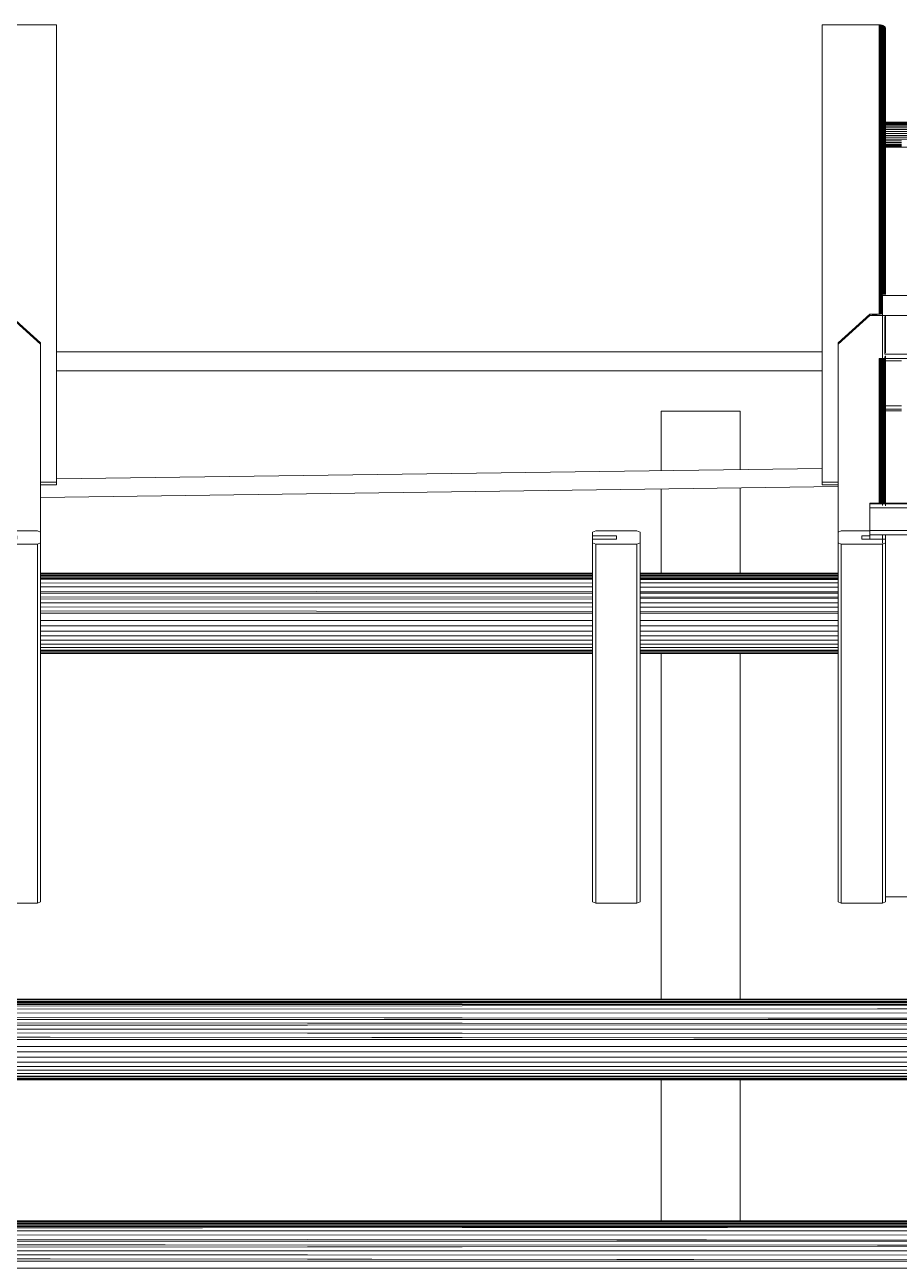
# Model space of a CAD drawing. Header units: centimetres. Extents: x -13467 to 3766, y -437 to 1921.
# Drawn here: x -7570.5 to -7515.3, y 181.6 to 259.7 of the extents above; entities that cross this region are included whole.
import ezdxf

# ---------------------------------------------------------------- set-up
doc = ezdxf.new("R2010")
doc.units = ezdxf.units.CM
doc.layers.add('G-IMPT', color=7, linetype='Continuous', lineweight=9)
doc.layers.add('M-EQPM', color=7, linetype='Continuous', lineweight=9)

# ---------------------------------------------------------------- blocks, each defined once
blk = doc.blocks.new('EQ-02-004 - EQ-02-004_dwg_Agrupar_569-1526209-Sección 1-1')
at = {"layer": 'G-IMPT'}
for p, q in [((-7520.114, 239.029), (-7568.468, 239.029)), ((-7520.114, 239.029), (-7568.468, 239.029)), ((-7520.114, 239.029), (-7568.468, 239.029)), ((-7568.468, 237.829), (-7520.114, 237.829)), ((-7520.114, 237.829), (-7568.468, 237.829)), ((-7520.114, 237.829), (-7568.468, 237.829)), ((-7568.468, 231.005), (-7520.114, 231.665)), ((-7568.468, 231.005), (-7520.114, 231.665)), ((-7568.468, 231.005), (-7520.114, 231.665)), ((-7569.474, 229.847), (-7519.114, 230.535)), ((-7519.114, 230.535), (-7569.474, 229.847)), ((-7569.474, 229.847), (-7519.114, 230.535))]:
    blk.add_line(p, q, dxfattribs=at)
blk = doc.blocks.new('EQ-02-004 - EQ-02-004_dwg_Agrupar_892-1526218-Sección 1-1')
at = {"layer": 'G-IMPT'}
for p, q in [((-7569.474, 225.069), (-7534.614, 225.069)), ((-7569.474, 225.069), (-7534.614, 225.069)), ((-7569.474, 225.069), (-7534.614, 225.069)), ((-7569.474, 225.05), (-7534.614, 225.055)), ((-7534.614, 225.055), (-7569.474, 225.05)), ((-7534.614, 225.055), (-7569.474, 225.05)), ((-7569.474, 225.02), (-7534.614, 225.022)), ((-7569.474, 225.02), (-7534.614, 225.022)), ((-7569.474, 225.02), (-7534.614, 225.022)), ((-7569.474, 224.931), (-7534.614, 224.927)), ((-7534.614, 224.927), (-7569.474, 224.931)), ((-7569.474, 224.931), (-7534.614, 224.927)), ((-7534.614, 224.869), (-7569.474, 224.869)), ((-7531.614, 225.069), (-7519.114, 225.069)), ((-7531.614, 225.069), (-7519.114, 225.069)), ((-7531.614, 225.069), (-7519.114, 225.069)), ((-7531.614, 225.055), (-7519.114, 225.057)), ((-7519.114, 225.057), (-7531.614, 225.055)), ((-7519.114, 225.057), (-7531.614, 225.055)), ((-7531.614, 225.023), (-7519.114, 225.024)), ((-7531.614, 225.023), (-7519.114, 225.024)), ((-7531.614, 225.023), (-7519.114, 225.024)), ((-7531.614, 224.927), (-7519.114, 224.926)), ((-7519.114, 224.926), (-7531.614, 224.927)), ((-7531.614, 224.927), (-7519.114, 224.926)), ((-7519.114, 224.869), (-7531.614, 224.869)), ((-7569.474, 224.786), (-7534.614, 224.772)), ((-7534.614, 224.772), (-7569.474, 224.786)), ((-7569.474, 224.786), (-7534.614, 224.772)), ((-7569.474, 224.728), (-7534.614, 224.728)), ((-7534.614, 224.728), (-7569.474, 224.728)), ((-7569.474, 224.728), (-7534.614, 224.728)), ((-7569.474, 224.637), (-7534.614, 224.659)), ((-7569.474, 224.637), (-7534.614, 224.659)), ((-7534.614, 224.659), (-7569.474, 224.637)), ((-7569.474, 224.44), (-7534.614, 224.448)), ((-7534.614, 224.448), (-7569.474, 224.44)), ((-7569.474, 224.44), (-7534.614, 224.448)), ((-7569.474, 224.197), (-7534.614, 224.188)), ((-7534.614, 224.188), (-7569.474, 224.197)), ((-7534.614, 224.188), (-7569.474, 224.197)), ((-7531.614, 224.77), (-7519.114, 224.765)), ((-7519.114, 224.765), (-7531.614, 224.77)), ((-7531.614, 224.77), (-7519.114, 224.765)), ((-7531.614, 224.728), (-7519.114, 224.728)), ((-7519.114, 224.728), (-7531.614, 224.728)), ((-7531.614, 224.728), (-7519.114, 224.728)), ((-7531.614, 224.661), (-7519.114, 224.669)), ((-7531.614, 224.661), (-7519.114, 224.669)), ((-7519.114, 224.669), (-7531.614, 224.661)), ((-7531.614, 224.448), (-7519.114, 224.451)), ((-7519.114, 224.451), (-7531.614, 224.448)), ((-7531.614, 224.448), (-7519.114, 224.451)), ((-7531.614, 224.187), (-7519.114, 224.183)), ((-7519.114, 224.183), (-7531.614, 224.187)), ((-7519.114, 224.183), (-7531.614, 224.187)), ((-7569.474, 223.915), (-7534.614, 223.886)), ((-7534.614, 223.886), (-7569.474, 223.915)), ((-7569.474, 223.915), (-7534.614, 223.886)), ((-7569.474, 223.796), (-7534.614, 223.796)), ((-7569.474, 223.796), (-7534.614, 223.796)), ((-7534.614, 223.796), (-7569.474, 223.796)), ((-7569.474, 223.566), (-7534.614, 223.55)), ((-7569.474, 223.566), (-7534.614, 223.55)), ((-7534.614, 223.55), (-7569.474, 223.566)), ((-7569.474, 223.427), (-7534.614, 223.445)), ((-7569.474, 223.427), (-7534.614, 223.445)), ((-7534.614, 223.445), (-7569.474, 223.427)), ((-7531.614, 223.884), (-7519.114, 223.873)), ((-7519.114, 223.873), (-7531.614, 223.884)), ((-7531.614, 223.884), (-7519.114, 223.873)), ((-7531.614, 223.796), (-7519.114, 223.796)), ((-7531.614, 223.796), (-7519.114, 223.796)), ((-7519.114, 223.796), (-7531.614, 223.796)), ((-7531.614, 223.548), (-7519.114, 223.542)), ((-7531.614, 223.548), (-7519.114, 223.542)), ((-7519.114, 223.542), (-7531.614, 223.548)), ((-7531.614, 223.446), (-7519.114, 223.452)), ((-7531.614, 223.446), (-7519.114, 223.452)), ((-7519.114, 223.452), (-7531.614, 223.446)), ((-7569.474, 223.185), (-7534.614, 223.185)), ((-7569.474, 223.185), (-7534.614, 223.185)), ((-7534.614, 223.185), (-7569.474, 223.185)), ((-7569.474, 222.934), (-7534.614, 222.916)), ((-7569.474, 222.934), (-7534.614, 222.916)), ((-7569.474, 222.934), (-7534.614, 222.916)), ((-7569.474, 222.678), (-7534.614, 222.642)), ((-7534.614, 222.642), (-7569.474, 222.678)), ((-7534.614, 222.642), (-7569.474, 222.678)), ((-7534.614, 222.529), (-7569.474, 222.529)), ((-7569.474, 222.529), (-7534.614, 222.529)), ((-7569.474, 222.529), (-7534.614, 222.529)), ((-7531.614, 223.185), (-7519.114, 223.185)), ((-7531.614, 223.185), (-7519.114, 223.185)), ((-7519.114, 223.185), (-7531.614, 223.185)), ((-7531.614, 222.914), (-7519.114, 222.908)), ((-7531.614, 222.914), (-7519.114, 222.908)), ((-7531.614, 222.914), (-7519.114, 222.908)), ((-7531.614, 222.639), (-7519.114, 222.626)), ((-7519.114, 222.626), (-7531.614, 222.639)), ((-7519.114, 222.626), (-7531.614, 222.639)), ((-7519.114, 222.529), (-7531.614, 222.529)), ((-7531.614, 222.529), (-7519.114, 222.529)), ((-7531.614, 222.529), (-7519.114, 222.529)), ((-7534.614, 222.08), (-7569.474, 222.08)), ((-7534.614, 222.08), (-7569.474, 222.08)), ((-7569.474, 222.08), (-7534.614, 222.08)), ((-7534.614, 221.738), (-7569.474, 221.738)), ((-7534.614, 221.738), (-7569.474, 221.738)), ((-7569.474, 221.738), (-7534.614, 221.738)), ((-7519.114, 222.08), (-7531.614, 222.08)), ((-7519.114, 222.08), (-7531.614, 222.08)), ((-7531.614, 222.08), (-7519.114, 222.08)), ((-7519.114, 221.738), (-7531.614, 221.738)), ((-7519.114, 221.738), (-7531.614, 221.738)), ((-7531.614, 221.738), (-7519.114, 221.738)), ((-7534.614, 221.41), (-7569.474, 221.41)), ((-7534.614, 221.41), (-7569.474, 221.41)), ((-7569.474, 221.41), (-7534.614, 221.41)), ((-7534.614, 221.104), (-7569.474, 221.104)), ((-7534.614, 221.104), (-7569.474, 221.104)), ((-7569.474, 221.104), (-7534.614, 221.104)), ((-7519.114, 221.41), (-7531.614, 221.41)), ((-7519.114, 221.41), (-7531.614, 221.41)), ((-7531.614, 221.41), (-7519.114, 221.41)), ((-7519.114, 221.104), (-7531.614, 221.104)), ((-7519.114, 221.104), (-7531.614, 221.104)), ((-7531.614, 221.104), (-7519.114, 221.104)), ((-7534.614, 220.826), (-7569.474, 220.826)), ((-7534.614, 220.826), (-7569.474, 220.826)), ((-7569.474, 220.826), (-7534.614, 220.826)), ((-7534.614, 220.581), (-7569.474, 220.581)), ((-7534.614, 220.581), (-7569.474, 220.581)), ((-7569.474, 220.581), (-7534.614, 220.581)), ((-7534.614, 220.374), (-7569.474, 220.374)), ((-7534.614, 220.374), (-7569.474, 220.374)), ((-7569.474, 220.374), (-7534.614, 220.374)), ((-7534.614, 220.208), (-7569.474, 220.208)), ((-7534.614, 220.208), (-7569.474, 220.208)), ((-7569.474, 220.208), (-7534.614, 220.208)), ((-7534.614, 220.189), (-7569.474, 220.189)), ((-7519.114, 220.826), (-7531.614, 220.826)), ((-7519.114, 220.826), (-7531.614, 220.826)), ((-7531.614, 220.826), (-7519.114, 220.826)), ((-7519.114, 220.581), (-7531.614, 220.581)), ((-7519.114, 220.581), (-7531.614, 220.581)), ((-7531.614, 220.581), (-7519.114, 220.581)), ((-7519.114, 220.374), (-7531.614, 220.374)), ((-7519.114, 220.374), (-7531.614, 220.374)), ((-7531.614, 220.374), (-7519.114, 220.374)), ((-7519.114, 220.208), (-7531.614, 220.208)), ((-7519.114, 220.208), (-7531.614, 220.208)), ((-7531.614, 220.208), (-7519.114, 220.208)), ((-7519.114, 220.189), (-7531.614, 220.189)), ((-7534.614, 220.087), (-7569.474, 220.087)), ((-7534.614, 220.087), (-7569.474, 220.087)), ((-7569.474, 220.087), (-7534.614, 220.087)), ((-7534.614, 220.014), (-7569.474, 220.014)), ((-7534.614, 220.014), (-7569.474, 220.014)), ((-7569.474, 220.014), (-7534.614, 220.014)), ((-7534.614, 219.989), (-7569.474, 219.989)), ((-7534.614, 219.989), (-7569.474, 219.989)), ((-7569.474, 219.989), (-7534.614, 219.989)), ((-7519.114, 220.087), (-7531.614, 220.087)), ((-7519.114, 220.087), (-7531.614, 220.087)), ((-7531.614, 220.087), (-7519.114, 220.087)), ((-7519.114, 220.014), (-7531.614, 220.014)), ((-7519.114, 220.014), (-7531.614, 220.014)), ((-7531.614, 220.014), (-7519.114, 220.014)), ((-7519.114, 219.989), (-7531.614, 219.989)), ((-7519.114, 219.989), (-7531.614, 219.989)), ((-7531.614, 219.989), (-7519.114, 219.989)), ((-7427.119, 197.969), (-8683.594, 197.969)), ((-8056.593, 198.169), (-7426.619, 198.169)), ((-8056.593, 198.083), (-7426.619, 198.169)), ((-8056.593, 198.083), (-7426.619, 198.169)), ((-8056.593, 198.169), (-7426.619, 198.169)), ((-7426.619, 198.169), (-8056.593, 198.083)), ((-8056.593, 198.083), (-7426.619, 198.131)), ((-8056.593, 198.083), (-7426.619, 198.016)), ((-8056.593, 198.083), (-7426.619, 197.828)), ((-8056.593, 197.829), (-7426.619, 197.828)), ((-8056.593, 197.425), (-7426.619, 197.828)), ((-8056.593, 197.425), (-7426.619, 197.573)), ((-8056.593, 197.425), (-7426.619, 197.259)), ((-8056.593, 197.425), (-7426.619, 196.895)), ((-8056.593, 196.899), (-7426.619, 196.895)), ((-8056.593, 196.899), (-7426.619, 196.598)), ((-8056.593, 196.287), (-7426.619, 196.598)), ((-8056.593, 196.287), (-7426.619, 195.629)), ((-8056.593, 196.287), (-7426.619, 196.284)), ((-8056.593, 196.287), (-7426.619, 195.96)), ((-7426.619, 195.629), (-8684.094, 195.629)), ((-8054.093, 195.18), (-7432.119, 195.18)), ((-8054.093, 195.18), (-7432.119, 195.18)), ((-8054.093, 194.838), (-7432.119, 194.838)), ((-7432.119, 194.838), (-8054.093, 194.838)), ((-8054.093, 194.838), (-7432.119, 194.838)), ((-8054.093, 194.51), (-7432.119, 194.51)), ((-7432.119, 194.51), (-8054.093, 194.51)), ((-8054.093, 194.51), (-7432.119, 194.51)), ((-8054.093, 194.204), (-7432.119, 194.204)), ((-8054.093, 193.926), (-7432.119, 193.926)), ((-7432.119, 193.926), (-8054.093, 193.926)), ((-8054.093, 193.926), (-7432.119, 193.926)), ((-8054.093, 193.681), (-7432.119, 193.681)), ((-8054.093, 193.474), (-7432.119, 193.474)), ((-7432.119, 193.474), (-8054.093, 193.474)), ((-8054.093, 193.474), (-7432.119, 193.474)), ((-8054.093, 193.308), (-7432.119, 193.308)), ((-7432.119, 193.289), (-8054.093, 193.289)), ((-8054.093, 193.187), (-7432.119, 193.187)), ((-7432.119, 193.187), (-8054.093, 193.187)), ((-8054.093, 193.187), (-7432.119, 193.187)), ((-8054.093, 193.114), (-7432.119, 193.114)), ((-8054.093, 193.089), (-7432.119, 193.089)), ((-7432.119, 193.089), (-8054.093, 193.089)), ((-8054.093, 193.089), (-7432.119, 193.089)), ((-8683.594, 183.969), (-7427.119, 183.969)), ((-8056.593, 184.169), (-7426.619, 184.169)), ((-8056.593, 184.083), (-7426.619, 184.169)), ((-8056.593, 184.083), (-7426.619, 184.131)), ((-8056.593, 184.083), (-7426.619, 184.016)), ((-8056.593, 184.083), (-7426.619, 183.828)), ((-8056.593, 183.829), (-7426.619, 183.828)), ((-8056.593, 183.829), (-7426.619, 183.828)), ((-8056.593, 183.425), (-7426.619, 183.828)), ((-8056.593, 183.425), (-7426.619, 183.573)), ((-8056.593, 183.425), (-7426.619, 183.259)), ((-8056.593, 183.425), (-7426.619, 182.895)), ((-7426.619, 183.259), (-8056.593, 183.425)), ((-8056.593, 182.899), (-7426.619, 182.895)), ((-8056.593, 182.899), (-7426.619, 182.598)), ((-8056.593, 182.287), (-7426.619, 182.598)), ((-8056.593, 182.287), (-7426.619, 181.629)), ((-8056.593, 182.287), (-7426.619, 182.284)), ((-8056.593, 182.287), (-7426.619, 181.96)), ((-7426.619, 181.629), (-8684.094, 181.629))]:
    blk.add_line(p, q, dxfattribs=at)
at = {"layer": 'G-IMPT', "flags": 128}
for points in [[(-8684.094, 198.169), (-8390.127, 198.169), (-8056.593, 198.169), (-7426.619, 198.169), (-7426.619, 198.131), (-7426.619, 198.016), (-8056.593, 198.083), (-8056.593, 197.829)], [(-7426.619, 197.828), (-7426.619, 197.573), (-8056.593, 197.425), (-7426.619, 197.828), (-8056.593, 197.425), (-8056.593, 196.899), (-8390.127, 196.899), (-8390.127, 197.425), (-8684.094, 197.573), (-8684.094, 197.828), (-8390.127, 197.425), (-8684.094, 197.828), (-8390.127, 197.829), (-8390.127, 197.425), (-8056.593, 197.425), (-8056.593, 197.829), (-7426.619, 197.828), (-7426.619, 197.573)], [(-8056.593, 197.829), (-8390.127, 197.829), (-8390.127, 197.425), (-8056.593, 197.425), (-8056.593, 197.829), (-7426.619, 197.828), (-8056.593, 198.083), (-7426.619, 197.828)], [(-7426.619, 198.169), (-7426.619, 198.131), (-8056.593, 198.083), (-8056.593, 197.829)], [(-7426.619, 198.016), (-8056.593, 198.083), (-7426.619, 198.131), (-7426.619, 198.016), (-7426.619, 197.828)], [(-7426.619, 197.573), (-7426.619, 197.259), (-8056.593, 197.425), (-7426.619, 197.573)], [(-7426.619, 197.259), (-8056.593, 197.425), (-8056.593, 196.899), (-8390.127, 196.899), (-8390.127, 196.287)], [(-8056.593, 196.899), (-7426.619, 196.895), (-8056.593, 197.425), (-7426.619, 196.895), (-7426.619, 197.259)], [(-7426.619, 196.598), (-7426.619, 196.895), (-8056.593, 196.899), (-7426.619, 196.598), (-8056.593, 196.899)], [(-8056.593, 196.287), (-8390.127, 196.287), (-8684.094, 195.629), (-7426.619, 195.629), (-8056.593, 196.287), (-7426.619, 196.598)], [(-7426.619, 196.598), (-8056.593, 196.287), (-7426.619, 196.284)], [(-7426.619, 195.629), (-8056.593, 196.287), (-7426.619, 195.96), (-7426.619, 196.284)], [(-8684.094, 195.629), (-8684.094, 195.18), (-8684.094, 195.629), (-7426.619, 195.629), (-7426.619, 195.18), (-7432.119, 195.18), (-8054.093, 195.18), (-8054.093, 184.169)], [(-7426.619, 184.169), (-8056.593, 184.083), (-8390.127, 184.083), (-8684.094, 184.169), (-8390.127, 184.169)], [(-8684.094, 184.169), (-8390.127, 184.169), (-8056.593, 184.169), (-7426.619, 184.169), (-7426.619, 184.131), (-7426.619, 184.016), (-7426.619, 184.131), (-8056.593, 184.083), (-7426.619, 184.016), (-7426.619, 183.828), (-8056.593, 184.083), (-7426.619, 183.828), (-8056.593, 183.829)], [(-8390.127, 183.829), (-8056.593, 183.829), (-8056.593, 184.083), (-7426.619, 184.016), (-7426.619, 183.828)], [(-7426.619, 184.169), (-8056.593, 184.169), (-8055.841, 184.169)], [(-7426.619, 183.828), (-7426.619, 183.573), (-8056.593, 183.425), (-7426.619, 183.828), (-8056.593, 183.425)], [(-7426.619, 183.573), (-8056.593, 183.425), (-7426.619, 183.259)], [(-8056.593, 182.899), (-8056.593, 182.287), (-8390.127, 182.287), (-8684.094, 181.629), (-7426.619, 181.629), (-8056.593, 182.287), (-7426.619, 182.598)], [(-8056.593, 182.899), (-7426.619, 182.895), (-8056.593, 183.425), (-7426.619, 182.895), (-7426.619, 183.259), (-7426.619, 182.895)], [(-7426.619, 182.598), (-7426.619, 182.895), (-8056.593, 182.899), (-7426.619, 182.598), (-8056.593, 182.899)], [(-7426.619, 182.598), (-8056.593, 182.287), (-7426.619, 182.284)], [(-7426.619, 181.629), (-8056.593, 182.287), (-7426.619, 181.96), (-7426.619, 182.284)], [(-8059.093, 181.18), (-8387.627, 181.18), (-8392.627, 181.18), (-8678.594, 181.18), (-8684.094, 181.18), (-8684.094, 181.629), (-7426.619, 181.629), (-7426.619, 181.18), (-7432.119, 181.18), (-8054.093, 181.18), (-8059.093, 181.18), (-8387.627, 181.18)]]:
    blk.add_lwpolyline(points, dxfattribs=at)
for points in [[(-7426.619, 195.96), (-7426.619, 196.284), (-8056.593, 196.287)], [(-7432.119, 194.204), (-8054.093, 194.204)], [(-7432.119, 193.681), (-8054.093, 193.681)], [(-7432.119, 193.308), (-8054.093, 193.308)], [(-7432.119, 193.114), (-8054.093, 193.114)], [(-7426.619, 184.169), (-7426.619, 184.131), (-8056.593, 184.083), (-8056.593, 183.829), (-8390.127, 183.829), (-8390.127, 184.083), (-8684.094, 184.131), (-8684.094, 184.169), (-8390.127, 184.083), (-8056.593, 184.083)], [(-7426.619, 181.96), (-7426.619, 182.284), (-8056.593, 182.287)]]:
    blk.add_lwpolyline(points, close=True, dxfattribs=at)
blk = doc.blocks.new('EQ-02-004 - EQ-02-004_dwg_Agrupar_771-1526235-Sección 1-1')
at = {"layer": 'M-EQPM', "color": 136, "true_color": 0x007f7f}
for p, q in [((-7525.294, 235.289), (-7530.294, 235.289)), ((-7530.294, 235.289), (-7530.294, 231.526)), ((-7525.294, 235.289), (-7530.294, 235.289)), ((-7530.294, 235.289), (-7530.294, 231.526)), ((-7525.294, 235.289), (-7525.294, 231.594)), ((-7525.294, 231.594), (-7525.294, 235.289)), ((-7525.294, 235.289), (-7525.294, 231.594)), ((-7530.294, 230.382), (-7530.294, 225.069)), ((-7530.294, 230.382), (-7530.294, 225.069)), ((-7530.294, 230.382), (-7530.294, 225.069)), ((-7525.294, 230.435), (-7525.294, 225.069)), ((-7525.294, 225.069), (-7525.294, 230.435)), ((-7525.294, 230.435), (-7525.294, 225.069)), ((-7530.294, 219.965), (-7530.294, 198.169)), ((-7530.294, 219.965), (-7530.294, 198.169)), ((-7530.294, 219.965), (-7530.294, 198.169)), ((-7525.294, 220.014), (-7525.294, 198.169)), ((-7525.294, 198.169), (-7525.294, 220.014)), ((-7525.294, 220.014), (-7525.294, 198.169)), ((-7530.294, 193.114), (-7530.294, 184.169)), ((-7530.294, 193.114), (-7530.294, 184.169)), ((-7530.294, 193.114), (-7530.294, 184.169)), ((-7525.294, 193.114), (-7525.294, 184.169)), ((-7525.294, 184.169), (-7525.294, 193.114)), ((-7525.294, 193.114), (-7525.294, 184.169))]:
    blk.add_line(p, q, dxfattribs=at)
at = {"layer": 'M-EQPM', "color": 136, "true_color": 0x007f7f, "flags": 128}
blk.add_lwpolyline([(-7525.294, 235.289), (-7530.294, 235.289), (-7530.294, 231.526)], dxfattribs=at)
blk = doc.blocks.new('EQ-02-004 - EQ-02-004_dwg_Agrupar_932-1526241-Sección 1-1')
at = {"layer": 'M-EQPM', "color": 136, "true_color": 0x007f7f}
for p, q in [((-7534.414, 227.734), (-7534.614, 227.65)), ((-7534.614, 227.417), (-7534.614, 227.65)), ((-7534.614, 227.65), (-7534.614, 227.417)), ((-7534.614, 227.206), (-7534.614, 227.417)), ((-7533.114, 227.417), (-7534.614, 227.417)), ((-7534.614, 227.206), (-7534.614, 227.417)), ((-7534.614, 226.973), (-7534.614, 227.206)), ((-7534.614, 226.973), (-7534.614, 227.206)), ((-7533.114, 227.206), (-7534.614, 227.206)), ((-7534.414, 227.734), (-7531.814, 227.734)), ((-7534.414, 227.734), (-7531.814, 227.734)), ((-7533.114, 227.417), (-7533.114, 227.206)), ((-7533.114, 227.206), (-7533.114, 227.417)), ((-7531.814, 227.734), (-7531.614, 227.65)), ((-7531.814, 227.734), (-7531.614, 227.65)), ((-7531.614, 226.973), (-7531.614, 227.65)), ((-7531.614, 226.973), (-7531.614, 227.65)), ((-7534.614, 204.316), (-7534.614, 226.973)), ((-7534.414, 226.889), (-7534.614, 226.973)), ((-7531.814, 226.889), (-7534.414, 226.889)), ((-7534.414, 204.231), (-7534.414, 226.889)), ((-7531.614, 226.973), (-7531.814, 226.889)), ((-7531.814, 204.231), (-7531.814, 226.889)), ((-7531.614, 226.973), (-7531.614, 204.316)), ((-7531.614, 204.316), (-7531.614, 226.973)), ((-7534.614, 204.548), (-7534.614, 204.316)), ((-7534.414, 204.231), (-7534.614, 204.316)), ((-7531.814, 204.231), (-7534.414, 204.231)), ((-7531.814, 204.231), (-7531.614, 204.316)), ((-7531.614, 204.316), (-7531.614, 204.46))]:
    blk.add_line(p, q, dxfattribs=at)
at = {"layer": 'M-EQPM', "color": 136, "true_color": 0x007f7f, "flags": 128}
for points in [[(-7534.614, 227.417), (-7534.614, 227.65), (-7534.414, 227.734)], [(-7534.614, 227.417), (-7534.614, 227.65), (-7534.414, 227.734)], [(-7533.114, 227.417), (-7534.614, 227.417), (-7534.614, 227.206)], [(-7534.614, 226.973), (-7534.614, 227.206), (-7533.114, 227.206), (-7533.114, 227.417), (-7534.614, 227.417)], [(-7534.614, 226.973), (-7534.614, 227.206), (-7534.614, 226.973)], [(-7534.614, 226.973), (-7534.614, 227.206), (-7533.114, 227.206)], [(-7534.414, 227.734), (-7531.814, 227.734), (-7531.614, 227.65), (-7531.614, 226.973)], [(-7534.614, 204.316), (-7534.614, 226.973), (-7534.414, 226.889), (-7534.414, 204.231), (-7534.414, 226.889), (-7531.814, 226.889), (-7531.814, 204.231), (-7534.414, 204.231), (-7534.614, 204.316), (-7534.614, 226.973)], [(-7531.614, 226.973), (-7531.614, 204.316), (-7531.814, 204.231), (-7531.814, 226.889), (-7531.614, 226.973), (-7531.814, 226.889), (-7534.414, 226.889), (-7534.614, 226.973)], [(-7531.614, 204.316), (-7531.814, 204.231), (-7534.414, 204.231), (-7534.614, 204.316)]]:
    blk.add_lwpolyline(points, dxfattribs=at)
blk.add_lwpolyline([(-7534.614, 227.417), (-7534.614, 227.65)], close=True, dxfattribs=at)
blk = doc.blocks.new('EQ-02-004 - EQ-02-004_dwg_Agrupar_933-1526245-Sección 1-1')
at = {"layer": 'M-EQPM', "color": 136, "true_color": 0x007f7f}
for p, q in [((-7443.114, 229.485), (-7517.114, 229.485)), ((-7517.114, 229.475), (-7517.114, 229.485)), ((-7517.114, 229.485), (-7517.114, 229.481)), ((-7517.114, 229.481), (-7517.114, 229.462)), ((-7443.114, 229.481), (-7517.114, 229.481)), ((-7517.114, 229.449), (-7517.114, 229.475)), ((-7517.114, 229.429), (-7517.114, 229.462)), ((-7443.114, 229.462), (-7517.114, 229.462)), ((-7517.114, 229.429), (-7517.114, 227.746)), ((-7443.114, 229.429), (-7517.114, 229.429)), ((-7517.114, 229.429), (-7517.114, 227.746)), ((-7443.114, 229.429), (-7517.114, 229.429)), ((-7517.114, 229.429), (-7517.114, 227.746)), ((-7517.114, 229.18), (-7517.114, 229.185)), ((-7517.114, 229.185), (-7443.114, 229.185)), ((-7517.114, 229.185), (-7517.114, 229.183)), ((-7517.114, 229.183), (-7517.114, 229.174)), ((-7517.114, 227.746), (-7517.114, 227.474)), ((-7443.114, 227.746), (-7517.114, 227.746)), ((-7517.114, 227.746), (-7443.114, 227.746)), ((-7517.114, 227.619), (-7517.114, 227.474)), ((-7517.114, 227.206), (-7517.114, 227.474)), ((-7517.114, 227.474), (-7443.114, 227.474)), ((-7517.114, 227.474), (-7517.114, 227.206)), ((-7517.114, 227.206), (-7517.114, 227.474)), ((-7516.114, 204.633), (-7444.114, 204.633)), ((-7516.114, 204.633), (-7444.114, 204.633)), ((-7516.114, 204.633), (-7444.114, 204.633))]:
    blk.add_line(p, q, dxfattribs=at)
at = {"layer": 'M-EQPM', "color": 136, "true_color": 0x007f7f, "flags": 128}
for points in [[(-7517.114, 229.485), (-7517.114, 229.481), (-7517.114, 229.462), (-7517.114, 229.429)], [(-7443.114, 229.485), (-7443.114, 229.481), (-7517.114, 229.481), (-7517.114, 229.485)], [(-7517.114, 227.746), (-7443.114, 227.746), (-7443.114, 227.474)]]:
    blk.add_lwpolyline(points, dxfattribs=at)
for points in [[(-7517.114, 229.481), (-7443.114, 229.481), (-7443.114, 229.462), (-7517.114, 229.462), (-7443.114, 229.462), (-7443.114, 229.429), (-7517.114, 229.429), (-7517.114, 229.462)], [(-7517.114, 227.474), (-7443.114, 227.474), (-7517.114, 227.474), (-7517.114, 227.746)]]:
    blk.add_lwpolyline(points, close=True, dxfattribs=at)
blk = doc.blocks.new('EQ-02-004 - EQ-02-004_dwg_Agrupar_927-1526247-Sección 1-1')
at = {"layer": 'M-EQPM', "color": 136, "true_color": 0x007f7f}
for p, q in [((-7516.514, 259.679), (-7520.114, 259.679)), ((-7520.114, 259.679), (-7520.114, 230.815)), ((-7516.514, 259.679), (-7520.114, 259.679)), ((-7516.473, 259.677), (-7516.514, 259.679)), ((-7516.514, 241.413), (-7516.514, 259.679)), ((-7516.514, 241.413), (-7516.514, 259.679)), ((-7516.499, 241.414), (-7516.473, 259.677)), ((-7516.431, 259.672), (-7516.473, 259.677)), ((-7516.473, 259.677), (-7516.459, 241.417)), ((-7516.473, 259.677), (-7516.459, 241.417)), ((-7516.431, 259.672), (-7516.444, 241.419)), ((-7516.431, 259.672), (-7516.391, 259.662)), ((-7516.431, 259.672), (-7516.406, 241.427)), ((-7516.391, 259.662), (-7516.352, 259.648)), ((-7516.391, 241.432), (-7516.391, 259.662)), ((-7516.376, 241.438), (-7516.352, 259.648)), ((-7516.352, 259.648), (-7516.314, 259.631)), ((-7516.34, 241.459), (-7516.352, 259.648)), ((-7516.326, 241.472), (-7516.314, 259.631)), ((-7516.314, 259.646), (-7516.317, 259.345)), ((-7516.247, 259.616), (-7516.314, 259.646)), ((-7516.247, 259.616), (-7516.314, 259.646)), ((-7516.314, 259.631), (-7516.247, 259.616)), ((-7516.314, 259.631), (-7516.294, 242.65)), ((-7516.314, 259.317), (-7516.314, 242.65)), ((-7516.266, 242.65), (-7516.247, 259.616)), ((-7516.247, 259.616), (-7516.191, 259.577)), ((-7516.238, 242.65), (-7516.247, 259.616)), ((-7516.247, 259.616), (-7516.214, 242.65)), ((-7516.191, 259.577), (-7516.149, 259.532)), ((-7516.191, 242.65), (-7516.191, 259.577)), ((-7516.191, 259.577), (-7516.172, 242.65)), ((-7516.191, 259.577), (-7516.172, 242.65)), ((-7516.172, 242.65), (-7516.191, 259.577)), ((-7516.154, 242.65), (-7516.149, 259.532)), ((-7516.154, 242.65), (-7516.149, 259.532)), ((-7516.149, 259.532), (-7516.123, 259.483)), ((-7516.149, 259.532), (-7516.14, 242.65)), ((-7516.129, 242.65), (-7516.123, 259.483)), ((-7516.123, 259.483), (-7516.114, 259.431)), ((-7516.123, 259.483), (-7516.121, 242.65)), ((-7516.117, 242.65), (-7516.114, 259.431)), ((-7516.114, 242.65), (-7516.114, 259.431)), ((-7516.114, 259.431), (-7516.114, 258.355)), ((-7516.114, 238.463), (-7515.114, 238.463)), ((-7515.114, 235.617), (-7516.114, 235.617)), ((-7516.114, 235.617), (-7515.114, 235.617)), ((-7516.114, 235.617), (-7515.114, 235.617)), ((-7516.114, 235.413), (-7515.114, 235.413)), ((-7515.114, 235.316), (-7516.114, 235.316)), ((-7515.114, 235.316), (-7516.114, 235.316)), ((-7516.114, 235.316), (-7515.114, 235.316)), ((-7516.114, 230.452), (-7516.114, 231.172)), ((-7520.114, 230.815), (-7520.114, 230.633)), ((-7520.114, 230.815), (-7520.114, 230.633)), ((-7519.114, 230.815), (-7520.114, 230.815)), ((-7519.114, 230.633), (-7520.114, 230.633)), ((-7516.314, 231.023), (-7516.314, 230.452))]:
    blk.add_line(p, q, dxfattribs=at)
at = {"layer": 'M-EQPM', "color": 136, "true_color": 0x007f7f, "flags": 128}
for points in [[(-7520.114, 259.679), (-7520.114, 230.815), (-7520.114, 230.633), (-7519.114, 230.633)], [(-7516.514, 259.679), (-7520.114, 259.679), (-7520.114, 230.815), (-7519.114, 230.815)], [(-7516.514, 241.413), (-7516.514, 259.679), (-7516.473, 259.677), (-7516.514, 259.679)], [(-7516.444, 241.419), (-7516.431, 259.672), (-7516.473, 259.677)], [(-7516.431, 259.672), (-7516.473, 259.677), (-7516.459, 241.417)], [(-7516.406, 241.427), (-7516.431, 259.672), (-7516.444, 241.419)], [(-7516.406, 241.427), (-7516.431, 259.672), (-7516.391, 259.662), (-7516.352, 259.648), (-7516.34, 241.459)], [(-7516.391, 259.662), (-7516.352, 259.648), (-7516.376, 241.438)], [(-7516.376, 241.438), (-7516.352, 259.648), (-7516.34, 241.459)], [(-7516.326, 241.472), (-7516.314, 259.631), (-7516.352, 259.648), (-7516.314, 259.631)], [(-7516.326, 241.472), (-7516.314, 259.631), (-7516.294, 242.65)], [(-7516.294, 242.65), (-7516.314, 259.631), (-7516.247, 259.616), (-7516.266, 242.65)], [(-7516.266, 242.65), (-7516.247, 259.616), (-7516.238, 242.65)], [(-7516.154, 242.65), (-7516.149, 259.532), (-7516.191, 259.577), (-7516.247, 259.616), (-7516.214, 242.65)], [(-7516.238, 242.65), (-7516.247, 259.616), (-7516.214, 242.65)], [(-7516.149, 259.532), (-7516.123, 259.483), (-7516.129, 242.65)], [(-7516.129, 242.65), (-7516.123, 259.483), (-7516.121, 242.65)], [(-7516.121, 242.65), (-7516.123, 259.483), (-7516.114, 259.431), (-7516.117, 242.65)], [(-7516.117, 242.65), (-7516.114, 259.431), (-7516.114, 258.355)], [(-7519.114, 230.815), (-7520.114, 230.815), (-7520.114, 230.633), (-7519.114, 230.633)]]:
    blk.add_lwpolyline(points, dxfattribs=at)
for points in [[(-7516.499, 241.414), (-7516.473, 259.677)], [(-7516.391, 241.432), (-7516.391, 259.662)], [(-7516.191, 242.65), (-7516.191, 259.577)], [(-7516.14, 242.65), (-7516.149, 259.532)]]:
    blk.add_lwpolyline(points, close=True, dxfattribs=at)
blk = doc.blocks.new('EQ-02-004 - EQ-02-004_dwg_Agrupar_928-1526248-Sección 1-1')
at = {"layer": 'M-EQPM', "color": 136, "true_color": 0x007f7f}
for p, q in [((-7516.314, 241.498), (-7516.314, 242.597)), ((-7516.314, 242.597), (-7443.914, 242.597)), ((-7516.314, 242.597), (-7516.314, 241.498)), ((-7516.314, 242.597), (-7443.914, 242.597)), ((-7517.114, 241.413), (-7519.114, 239.601)), ((-7519.114, 239.516), (-7517.114, 241.329)), ((-7517.114, 241.329), (-7516.483, 241.414)), ((-7517.114, 241.329), (-7516.514, 241.413)), ((-7517.114, 241.413), (-7516.514, 241.413)), ((-7517.114, 241.413), (-7517.114, 241.329)), ((-7443.114, 241.329), (-7517.114, 241.329)), ((-7516.514, 241.413), (-7516.483, 241.414)), ((-7516.483, 241.414), (-7516.514, 241.413)), ((-7516.453, 241.417), (-7516.483, 241.414)), ((-7516.483, 241.414), (-7516.453, 241.417)), ((-7516.424, 241.423), (-7516.453, 241.417)), ((-7516.397, 241.429), (-7516.424, 241.423)), ((-7516.397, 241.429), (-7516.424, 241.423)), ((-7516.373, 241.438), (-7516.397, 241.429)), ((-7516.353, 241.448), (-7516.373, 241.438)), ((-7516.373, 241.438), (-7516.353, 241.448)), ((-7516.336, 241.459), (-7516.353, 241.448)), ((-7516.324, 241.472), (-7516.336, 241.459)), ((-7516.317, 241.485), (-7516.324, 241.472)), ((-7516.314, 241.498), (-7516.317, 241.485)), ((-7516.314, 241.498), (-7516.317, 241.485)), ((-7516.314, 241.498), (-7516.314, 229.322)), ((-7516.168, 241.232), (-7516.149, 241.248)), ((-7516.168, 238.876), (-7516.168, 241.232)), ((-7516.149, 241.248), (-7516.134, 241.264)), ((-7516.134, 241.264), (-7516.123, 241.281)), ((-7516.123, 241.281), (-7516.117, 241.299)), ((-7516.117, 241.299), (-7516.114, 241.317)), ((-7516.114, 238.96), (-7516.114, 241.317)), ((-7519.114, 239.516), (-7519.114, 239.601)), ((-7519.114, 239.516), (-7519.114, 227.65)), ((-7444.061, 238.876), (-7516.168, 238.876)), ((-7516.514, 238.61), (-7516.452, 238.612)), ((-7516.514, 238.61), (-7443.714, 238.61)), ((-7516.514, 229.475), (-7516.514, 238.61)), ((-7516.452, 229.475), (-7516.452, 238.61)), ((-7516.452, 238.61), (-7516.452, 229.475)), ((-7516.452, 229.475), (-7516.452, 238.61)), ((-7516.391, 238.61), (-7516.391, 229.475)), ((-7516.391, 238.61), (-7516.391, 229.475)), ((-7516.391, 238.61), (-7516.391, 229.475)), ((-7516.333, 238.61), (-7516.333, 229.475)), ((-7516.333, 229.475), (-7516.333, 238.61)), ((-7516.333, 238.61), (-7516.333, 229.475)), ((-7516.279, 229.475), (-7516.279, 238.61)), ((-7516.279, 229.475), (-7516.279, 238.61)), ((-7516.279, 229.475), (-7516.279, 238.61)), ((-7516.232, 229.475), (-7516.232, 238.61)), ((-7516.232, 238.61), (-7516.232, 229.475)), ((-7516.232, 238.61), (-7516.232, 229.475)), ((-7516.158, 238.702), (-7516.191, 238.68)), ((-7516.191, 238.61), (-7516.191, 229.475)), ((-7516.191, 229.475), (-7516.191, 238.61)), ((-7516.191, 229.475), (-7516.191, 238.61)), ((-7516.134, 238.727), (-7516.158, 238.702)), ((-7516.158, 229.475), (-7516.158, 238.61)), ((-7516.158, 238.61), (-7516.158, 229.475)), ((-7516.158, 238.61), (-7516.158, 229.475)), ((-7516.119, 238.752), (-7516.134, 238.727)), ((-7516.134, 229.475), (-7516.134, 238.61)), ((-7516.134, 229.475), (-7516.134, 238.61)), ((-7516.134, 238.61), (-7516.134, 229.475)), ((-7516.119, 238.752), (-7516.114, 238.779)), ((-7516.119, 238.61), (-7516.119, 229.475)), ((-7516.119, 229.475), (-7516.119, 238.61)), ((-7516.119, 238.61), (-7516.119, 229.475)), ((-7516.114, 229.313), (-7516.114, 238.779)), ((-7516.314, 227.474), (-7516.314, 226.945)), ((-7516.114, 226.973), (-7516.114, 227.474))]:
    blk.add_line(p, q, dxfattribs=at)
at = {"layer": 'M-EQPM', "color": 136, "true_color": 0x007f7f, "flags": 128}
for points in [[(-7443.746, 241.414), (-7443.776, 241.417), (-7443.805, 241.423), (-7443.832, 241.429), (-7443.856, 241.438), (-7443.876, 241.448), (-7443.893, 241.459), (-7443.905, 241.472), (-7443.912, 241.485), (-7443.914, 241.498), (-7443.914, 242.597), (-7516.314, 242.597), (-7516.314, 241.498), (-7516.317, 241.485), (-7516.324, 241.472)], [(-7516.514, 241.413), (-7517.114, 241.413), (-7517.114, 241.329), (-7443.114, 241.329), (-7517.114, 241.329), (-7519.114, 239.516), (-7519.114, 227.65)], [(-7519.114, 239.601), (-7519.114, 239.516), (-7519.114, 239.601), (-7517.114, 241.413), (-7517.114, 241.329), (-7519.114, 239.516), (-7519.114, 227.65)], [(-7519.114, 239.601), (-7517.114, 241.413), (-7516.514, 241.413)], [(-7516.483, 241.414), (-7516.453, 241.417), (-7516.424, 241.423)], [(-7516.453, 241.417), (-7516.424, 241.423), (-7516.397, 241.429)], [(-7516.336, 241.459), (-7516.353, 241.448), (-7516.373, 241.438)], [(-7516.324, 241.472), (-7516.336, 241.459), (-7516.353, 241.448)], [(-7516.336, 241.459), (-7516.324, 241.472), (-7516.317, 241.485)], [(-7516.514, 229.475), (-7516.514, 238.61), (-7516.452, 238.612)], [(-7516.452, 238.612), (-7516.514, 238.61), (-7443.714, 238.61), (-7516.514, 238.61), (-7516.514, 229.475)]]:
    blk.add_lwpolyline(points, dxfattribs=at)
blk.add_lwpolyline([(-7516.397, 241.429), (-7516.373, 241.438)], close=True, dxfattribs=at)
blk = doc.blocks.new('EQ-02-004 - EQ-02-004_dwg_Agrupar_929-1526249-Sección 1-1')
at = {"layer": 'M-EQPM', "color": 136, "true_color": 0x007f7f}
for p, q in [((-7516.314, 253.424), (-7516.314, 253.427)), ((-7444.078, 253.527), (-7516.151, 253.527)), ((-7444.078, 253.527), (-7516.151, 253.527)), ((-7444.078, 253.527), (-7516.151, 253.527)), ((-7444.078, 253.512), (-7516.151, 253.512)), ((-7516.151, 253.512), (-7444.078, 253.512)), ((-7516.151, 253.512), (-7444.078, 253.512)), ((-7444.078, 253.477), (-7516.151, 253.477)), ((-7516.151, 253.477), (-7444.078, 253.477)), ((-7444.078, 253.477), (-7516.151, 253.477)), ((-7444.078, 253.424), (-7516.151, 253.424)), ((-7444.078, 253.424), (-7516.151, 253.424)), ((-7444.078, 253.424), (-7516.151, 253.424)), ((-7444.078, 253.354), (-7516.151, 253.354)), ((-7516.151, 253.354), (-7444.078, 253.354)), ((-7516.151, 253.354), (-7444.078, 253.354)), ((-7444.078, 253.269), (-7516.151, 253.269)), ((-7444.078, 253.269), (-7516.151, 253.269)), ((-7444.078, 253.269), (-7516.151, 253.269)), ((-7444.078, 253.17), (-7516.151, 253.17)), ((-7516.151, 253.17), (-7444.078, 253.17)), ((-7516.151, 253.17), (-7444.078, 253.17)), ((-7444.078, 253.061), (-7516.151, 253.061)), ((-7444.078, 253.061), (-7516.151, 253.061)), ((-7444.078, 253.061), (-7516.151, 253.061)), ((-7444.078, 252.944), (-7516.151, 252.944)), ((-7516.151, 252.944), (-7444.078, 252.944)), ((-7516.151, 252.944), (-7444.078, 252.944)), ((-7444.078, 252.822), (-7516.151, 252.822)), ((-7444.078, 252.822), (-7516.151, 252.822)), ((-7444.078, 252.822), (-7516.151, 252.822)), ((-7444.078, 252.697), (-7516.151, 252.697)), ((-7516.151, 252.697), (-7444.078, 252.697)), ((-7516.151, 252.697), (-7444.078, 252.697)), ((-7444.078, 252.574), (-7516.151, 252.574)), ((-7444.078, 252.574), (-7516.151, 252.574)), ((-7444.078, 252.574), (-7516.151, 252.574)), ((-7444.078, 252.454), (-7516.151, 252.454)), ((-7516.151, 252.454), (-7444.078, 252.454)), ((-7516.151, 252.454), (-7444.078, 252.454)), ((-7515.114, 252.341), (-7516.151, 252.341)), ((-7515.114, 252.341), (-7516.151, 252.341)), ((-7515.114, 252.341), (-7516.151, 252.341)), ((-7515.114, 252.238), (-7516.151, 252.238)), ((-7516.151, 252.238), (-7515.114, 252.238)), ((-7516.151, 252.238), (-7515.114, 252.238)), ((-7515.114, 252.148), (-7516.151, 252.148)), ((-7515.114, 252.148), (-7516.151, 252.148)), ((-7515.114, 252.148), (-7516.151, 252.148)), ((-7515.114, 252.071), (-7516.151, 252.071)), ((-7516.151, 252.071), (-7515.114, 252.071)), ((-7516.151, 252.071), (-7515.114, 252.071)), ((-7515.114, 252.011), (-7516.151, 252.011)), ((-7516.151, 252.011), (-7515.114, 252.011)), ((-7515.114, 252.011), (-7516.151, 252.011)), ((-7515.114, 251.969), (-7516.151, 251.969)), ((-7515.114, 251.969), (-7516.151, 251.969)), ((-7515.114, 251.969), (-7516.151, 251.969)), ((-7515.114, 251.945), (-7516.151, 251.945)), ((-7516.151, 251.945), (-7515.114, 251.945)), ((-7516.151, 251.945), (-7515.114, 251.945)), ((-7444.077, 251.941), (-7516.151, 251.941))]:
    blk.add_line(p, q, dxfattribs=at)
blk = doc.blocks.new('EQ-02-004 - EQ-02-004_dwg_Agrupar_931-1526255-Sección 1-1')
at = {"layer": 'M-EQPM', "color": 136, "true_color": 0x007f7f}
for p, q in [((-7518.914, 227.734), (-7519.114, 227.65)), ((-7519.114, 227.65), (-7519.114, 226.973)), ((-7519.114, 227.65), (-7519.114, 226.973)), ((-7518.914, 227.734), (-7517.114, 227.734)), ((-7517.114, 227.734), (-7518.914, 227.734)), ((-7517.614, 227.206), (-7517.614, 227.417)), ((-7517.614, 227.417), (-7517.114, 227.417)), ((-7517.614, 227.417), (-7517.614, 227.206)), ((-7517.114, 227.417), (-7517.614, 227.417)), ((-7517.614, 227.206), (-7516.114, 227.206)), ((-7517.614, 227.206), (-7516.114, 227.206)), ((-7516.114, 226.973), (-7516.114, 227.206)), ((-7516.114, 226.973), (-7516.114, 227.206)), ((-7518.914, 226.889), (-7519.114, 226.973)), ((-7519.114, 204.316), (-7519.114, 226.945)), ((-7519.114, 226.945), (-7519.114, 204.316)), ((-7518.914, 204.231), (-7518.914, 226.889)), ((-7516.314, 226.889), (-7518.914, 226.889)), ((-7516.114, 226.973), (-7516.314, 226.889)), ((-7516.314, 226.889), (-7516.114, 226.973)), ((-7516.114, 226.973), (-7516.314, 226.889)), ((-7516.314, 204.231), (-7516.314, 226.889)), ((-7516.114, 204.316), (-7516.114, 226.945)), ((-7516.114, 204.316), (-7516.114, 226.945)), ((-7516.114, 204.548), (-7516.114, 204.316)), ((-7519.114, 204.46), (-7519.114, 204.316)), ((-7518.914, 204.231), (-7519.114, 204.316)), ((-7516.314, 204.231), (-7518.914, 204.231)), ((-7516.314, 204.231), (-7516.114, 204.316))]:
    blk.add_line(p, q, dxfattribs=at)
at = {"layer": 'M-EQPM', "color": 136, "true_color": 0x007f7f, "flags": 128}
for points in [[(-7517.114, 227.734), (-7518.914, 227.734), (-7519.114, 227.65)], [(-7518.914, 227.734), (-7519.114, 227.65), (-7519.114, 226.973)], [(-7516.114, 226.973), (-7516.114, 227.206), (-7517.614, 227.206), (-7517.614, 227.417), (-7517.114, 227.417)], [(-7519.114, 226.973), (-7518.914, 226.889), (-7516.314, 226.889)], [(-7519.114, 226.945), (-7519.114, 204.316), (-7518.914, 204.231), (-7516.314, 204.231), (-7516.314, 226.889), (-7518.914, 226.889), (-7518.914, 204.231), (-7518.914, 226.889), (-7519.114, 226.973)], [(-7516.314, 226.889), (-7516.314, 204.231), (-7516.114, 204.316), (-7516.114, 226.945)], [(-7519.114, 204.316), (-7518.914, 204.231), (-7516.314, 204.231), (-7516.114, 204.316)]]:
    blk.add_lwpolyline(points, dxfattribs=at)
blk = doc.blocks.new('EQ-02-004 - EQ-02-004_dwg_Agrupar_1686-1526256-Sección 1-1')
at = {"layer": 'M-EQPM', "color": 136, "true_color": 0x007f7f}
for p, q in [((-7572.074, 259.679), (-7568.474, 259.679)), ((-7572.074, 259.679), (-7568.474, 259.679)), ((-7568.474, 230.815), (-7568.474, 259.679)), ((-7569.474, 230.815), (-7568.474, 230.815)), ((-7569.474, 230.633), (-7568.474, 230.633)), ((-7569.474, 230.633), (-7568.474, 230.633)), ((-7568.474, 230.815), (-7568.474, 230.633)), ((-7568.474, 230.633), (-7568.474, 230.815))]:
    blk.add_line(p, q, dxfattribs=at)
at = {"layer": 'M-EQPM', "color": 136, "true_color": 0x007f7f, "flags": 128}
for points in [[(-7572.129, 241.417), (-7572.116, 259.677), (-7572.074, 259.679), (-7568.474, 259.679), (-7568.474, 230.815), (-7569.474, 230.815)], [(-7568.474, 259.679), (-7568.474, 230.815), (-7568.474, 230.633), (-7569.474, 230.633)], [(-7568.474, 230.633), (-7568.474, 230.815), (-7569.474, 230.815)]]:
    blk.add_lwpolyline(points, dxfattribs=at)
blk = doc.blocks.new('EQ-02-004 - EQ-02-004_dwg_Agrupar_974-1526261-Sección 1-1')
at = {"layer": 'M-EQPM', "color": 136, "true_color": 0x007f7f}
for p, q in [((-7572.474, 226.973), (-7572.474, 227.206)), ((-7572.474, 226.973), (-7572.474, 227.206)), ((-7570.974, 227.206), (-7572.474, 227.206)), ((-7571.474, 227.734), (-7569.674, 227.734)), ((-7571.474, 227.734), (-7569.674, 227.734)), ((-7571.474, 227.417), (-7570.974, 227.417)), ((-7570.974, 227.417), (-7571.474, 227.417)), ((-7570.974, 227.417), (-7570.974, 227.206)), ((-7570.974, 227.206), (-7570.974, 227.417)), ((-7569.674, 227.734), (-7569.474, 227.65)), ((-7569.674, 227.734), (-7569.474, 227.65)), ((-7569.474, 226.973), (-7569.474, 227.65)), ((-7569.474, 226.973), (-7569.474, 227.65)), ((-7572.474, 204.316), (-7572.474, 226.973)), ((-7572.274, 226.889), (-7572.474, 226.973)), ((-7572.274, 226.889), (-7572.474, 226.973)), ((-7569.674, 226.889), (-7572.274, 226.889)), ((-7572.274, 204.231), (-7572.274, 226.889)), ((-7569.474, 226.973), (-7569.674, 226.889)), ((-7569.674, 204.231), (-7569.674, 226.889)), ((-7569.474, 226.945), (-7569.474, 204.316)), ((-7569.474, 204.316), (-7569.474, 226.945)), ((-7572.474, 204.548), (-7572.474, 204.316)), ((-7572.274, 204.231), (-7572.474, 204.316)), ((-7569.674, 204.231), (-7572.274, 204.231)), ((-7569.674, 204.231), (-7569.474, 204.316)), ((-7569.474, 204.316), (-7569.474, 204.46))]:
    blk.add_line(p, q, dxfattribs=at)
at = {"layer": 'M-EQPM', "color": 136, "true_color": 0x007f7f, "flags": 128}
for points in [[(-7572.474, 226.973), (-7572.474, 227.206), (-7570.974, 227.206), (-7570.974, 227.417), (-7571.474, 227.417)], [(-7572.474, 226.973), (-7572.474, 227.206), (-7572.474, 226.973)], [(-7572.474, 226.973), (-7572.474, 227.206), (-7570.974, 227.206)], [(-7571.474, 227.734), (-7569.674, 227.734), (-7569.474, 227.65), (-7569.474, 226.973)], [(-7572.474, 204.316), (-7572.474, 226.973), (-7572.274, 226.889)], [(-7572.274, 226.889), (-7572.274, 204.231), (-7572.274, 226.889), (-7569.674, 226.889), (-7569.674, 204.231), (-7572.274, 204.231), (-7572.474, 204.316), (-7572.474, 226.973)], [(-7569.474, 226.945), (-7569.474, 204.316), (-7569.674, 204.231), (-7569.674, 226.889), (-7569.474, 226.973), (-7569.674, 226.889), (-7572.274, 226.889)], [(-7569.474, 204.316), (-7569.674, 204.231), (-7572.274, 204.231), (-7572.474, 204.316)]]:
    blk.add_lwpolyline(points, dxfattribs=at)
blk = doc.blocks.new('EQ-02-004 - EQ-02-004_dwg_Agrupar_970-1526274-Sección 1-1')
at = {"layer": 'M-EQPM', "color": 136, "true_color": 0x007f7f}
for p, q in [((-7571.474, 241.413), (-7569.474, 239.601)), ((-7569.474, 239.516), (-7571.474, 241.329)), ((-7569.474, 239.516), (-7569.474, 239.601)), ((-7569.474, 239.516), (-7569.474, 227.65))]:
    blk.add_line(p, q, dxfattribs=at)
at = {"layer": 'M-EQPM', "color": 136, "true_color": 0x007f7f, "flags": 128}
for points in [[(-7569.474, 239.601), (-7571.474, 241.413), (-7571.474, 241.329), (-7569.474, 239.516), (-7569.474, 239.601), (-7571.474, 241.413), (-7571.474, 241.329), (-7569.474, 239.516), (-7569.474, 227.65)], [(-7569.474, 227.65), (-7569.474, 239.516), (-7569.474, 239.601)]]:
    blk.add_lwpolyline(points, dxfattribs=at)
blk = doc.blocks.new('EQ-02-004 - EQ-02-004_dwg-1526208-Sección 1-1')
for name in ['EQ-02-004 - EQ-02-004_dwg_Agrupar_1686-1526256-Sección 1-1', 'EQ-02-004 - EQ-02-004_dwg_Agrupar_927-1526247-Sección 1-1', 'EQ-02-004 - EQ-02-004_dwg_Agrupar_929-1526249-Sección 1-1', 'EQ-02-004 - EQ-02-004_dwg_Agrupar_970-1526274-Sección 1-1', 'EQ-02-004 - EQ-02-004_dwg_Agrupar_928-1526248-Sección 1-1', 'EQ-02-004 - EQ-02-004_dwg_Agrupar_569-1526209-Sección 1-1', 'EQ-02-004 - EQ-02-004_dwg_Agrupar_771-1526235-Sección 1-1', 'EQ-02-004 - EQ-02-004_dwg_Agrupar_933-1526245-Sección 1-1', 'EQ-02-004 - EQ-02-004_dwg_Agrupar_974-1526261-Sección 1-1', 'EQ-02-004 - EQ-02-004_dwg_Agrupar_932-1526241-Sección 1-1', 'EQ-02-004 - EQ-02-004_dwg_Agrupar_931-1526255-Sección 1-1', 'EQ-02-004 - EQ-02-004_dwg_Agrupar_892-1526218-Sección 1-1']:
    blk.add_blockref(name, (0, 0))
blk = doc.blocks.new('EQ-02-004 - EQ-02-004-1526283-Sección 1-1')
blk.add_blockref('EQ-02-004 - EQ-02-004_dwg-1526208-Sección 1-1', (0, 0))
blk = doc.blocks.new('PQ_RVR_MEP-01_ZZ_ZZ_MO_T_A_rvt-1-Sección 1-1')
at = {"layer": 'M-EQPM', "lineweight": 9}
blk.add_blockref('EQ-02-004 - EQ-02-004-1526283-Sección 1-1', (0, 0), dxfattribs=at)

msp = doc.modelspace()

# ---------------------------------------------------------------- block references
at = {"lineweight": 5}
msp.add_blockref('PQ_RVR_MEP-01_ZZ_ZZ_MO_T_A_rvt-1-Sección 1-1', (0, 0), dxfattribs=at)

doc.saveas('drawing.dxf')
